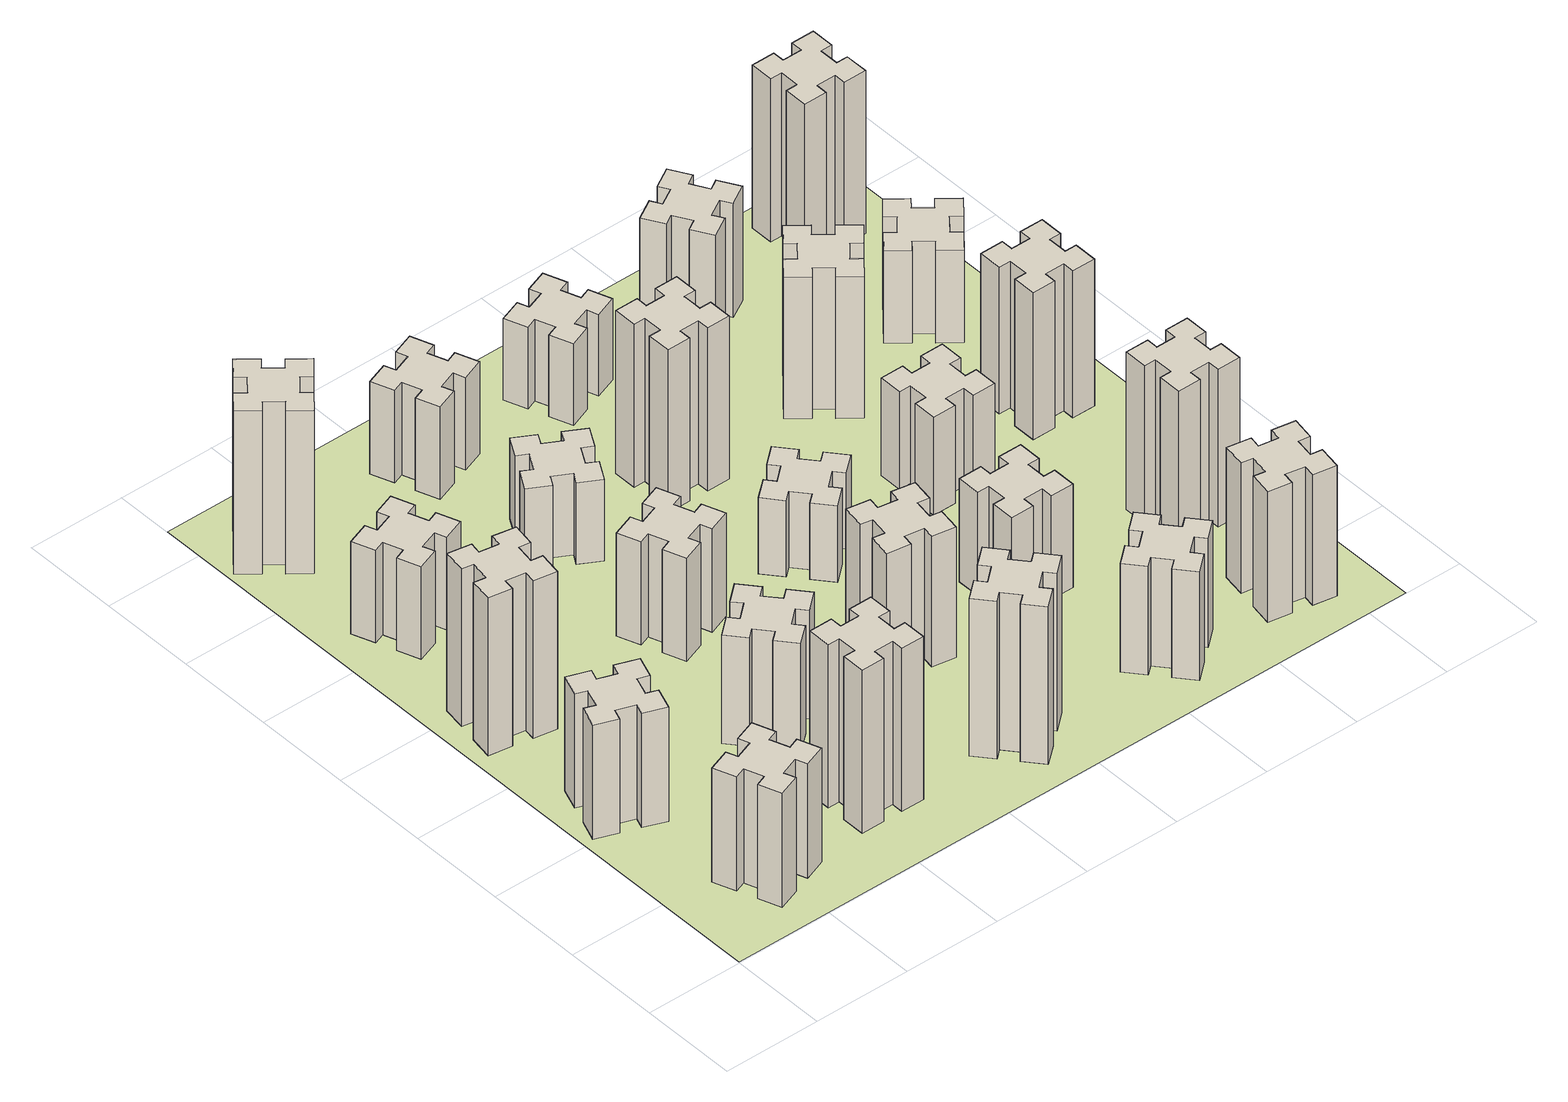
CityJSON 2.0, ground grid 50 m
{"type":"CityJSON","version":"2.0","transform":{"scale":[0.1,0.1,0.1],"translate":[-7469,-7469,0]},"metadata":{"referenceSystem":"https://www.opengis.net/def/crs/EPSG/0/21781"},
"CityObjects":{
"building1":{"type":"Building","attributes":{"class":"1000","function":"1000","usage":"1000","yearOfConstruction":2016,"roofType":"1000","measuredHeight":63,"storeysAboveGround":30,"storeysBelowGround":0},"geometry":[{"type":"Solid","lod":"1","boundaries":[[[[0,1,2,3,4,5,6,7,8,9,10,11,12,13,14,15,16,17,18,19]],[[17,16,20,21]],[[16,15,22,20]],[[15,14,23,22]],[[14,13,24,23]],[[13,12,25,24]],[[12,11,26,25]],[[11,10,27,26]],[[10,9,28,27]],[[9,8,29,28]],[[8,7,30,29]],[[7,6,31,30]],[[6,5,32,31]],[[5,4,33,32]],[[4,3,34,33]],[[3,2,35,34]],[[2,1,36,35]],[[1,0,37,36]],[[0,19,38,37]],[[19,18,39,38]],[[18,17,21,39]],[[24,25,26,27,28,29,30,31,32,33,34,35,36,37,38,39,21,20,22,23]]]]}]},
"building2":{"type":"Building","attributes":{"class":"1000","function":"1000","usage":"1000","yearOfConstruction":2016,"roofType":"1000","measuredHeight":63,"storeysAboveGround":30,"storeysBelowGround":0},"geometry":[{"type":"Solid","lod":"1","boundaries":[[[[40,41,42,43,44,45,46,47,48,49,50,51,52,53,54,55,56,57,58,59]],[[57,56,60,61]],[[56,55,62,60]],[[55,54,63,62]],[[54,53,64,63]],[[53,52,65,64]],[[52,51,66,65]],[[51,50,67,66]],[[50,49,68,67]],[[49,48,69,68]],[[48,47,70,69]],[[47,46,71,70]],[[46,45,72,71]],[[45,44,73,72]],[[44,43,74,73]],[[43,42,75,74]],[[42,41,76,75]],[[41,40,77,76]],[[40,59,78,77]],[[59,58,79,78]],[[58,57,61,79]],[[64,65,66,67,68,69,70,71,72,73,74,75,76,77,78,79,61,60,62,63]]]]}]},
"building3":{"type":"Building","attributes":{"class":"1000","function":"1000","usage":"1000","yearOfConstruction":2016,"roofType":"1000","measuredHeight":87,"storeysAboveGround":30,"storeysBelowGround":0},"geometry":[{"type":"Solid","lod":"1","boundaries":[[[[80,81,82,83,84,85,86,87,88,89,90,91,92,93,94,95,96,97,98,99]],[[97,96,100,101]],[[96,95,102,100]],[[95,94,103,102]],[[94,93,104,103]],[[93,92,105,104]],[[92,91,106,105]],[[91,90,107,106]],[[90,89,108,107]],[[89,88,109,108]],[[88,87,110,109]],[[87,86,111,110]],[[86,85,112,111]],[[85,84,113,112]],[[84,83,114,113]],[[83,82,115,114]],[[82,81,116,115]],[[81,80,117,116]],[[80,99,118,117]],[[99,98,119,118]],[[98,97,101,119]],[[104,105,106,107,108,109,110,111,112,113,114,115,116,117,118,119,101,100,102,103]]]]}]},
"building4":{"type":"Building","attributes":{"class":"1000","function":"1000","usage":"1000","yearOfConstruction":2016,"roofType":"1000","measuredHeight":51,"storeysAboveGround":30,"storeysBelowGround":0},"geometry":[{"type":"Solid","lod":"1","boundaries":[[[[120,121,122,123,124,125,126,127,128,129,130,131,132,133,134,135,136,137,138,139]],[[137,136,140,141]],[[136,135,142,140]],[[135,134,143,142]],[[134,133,144,143]],[[133,132,145,144]],[[132,131,146,145]],[[131,130,147,146]],[[130,129,148,147]],[[129,128,149,148]],[[128,127,150,149]],[[127,126,151,150]],[[126,125,152,151]],[[125,124,153,152]],[[124,123,154,153]],[[123,122,155,154]],[[122,121,156,155]],[[121,120,157,156]],[[120,139,158,157]],[[139,138,159,158]],[[138,137,141,159]],[[144,145,146,147,148,149,150,151,152,153,154,155,156,157,158,159,141,140,142,143]]]]}]},
"building5":{"type":"Building","attributes":{"class":"1000","function":"1000","usage":"1000","yearOfConstruction":2016,"roofType":"1000","measuredHeight":90,"storeysAboveGround":30,"storeysBelowGround":0},"geometry":[{"type":"Solid","lod":"1","boundaries":[[[[160,161,162,163,164,165,166,167,168,169,170,171,172,173,174,175,176,177,178,179]],[[177,176,180,181]],[[176,175,182,180]],[[175,174,183,182]],[[174,173,184,183]],[[173,172,185,184]],[[172,171,186,185]],[[171,170,187,186]],[[170,169,188,187]],[[169,168,189,188]],[[168,167,190,189]],[[167,166,191,190]],[[166,165,192,191]],[[165,164,193,192]],[[164,163,194,193]],[[163,162,195,194]],[[162,161,196,195]],[[161,160,197,196]],[[160,179,198,197]],[[179,178,199,198]],[[178,177,181,199]],[[184,185,186,187,188,189,190,191,192,193,194,195,196,197,198,199,181,180,182,183]]]]}]},
"building6":{"type":"Building","attributes":{"class":"1000","function":"1000","usage":"1000","yearOfConstruction":2016,"roofType":"1000","measuredHeight":90,"storeysAboveGround":30,"storeysBelowGround":0},"geometry":[{"type":"Solid","lod":"1","boundaries":[[[[200,201,202,203,204,205,206,207,208,209,210,211,212,213,214,215,216,217,218,219]],[[217,216,220,221]],[[216,215,222,220]],[[215,214,223,222]],[[214,213,224,223]],[[213,212,225,224]],[[212,211,226,225]],[[211,210,227,226]],[[210,209,228,227]],[[209,208,229,228]],[[208,207,230,229]],[[207,206,231,230]],[[206,205,232,231]],[[205,204,233,232]],[[204,203,234,233]],[[203,202,235,234]],[[202,201,236,235]],[[201,200,237,236]],[[200,219,238,237]],[[219,218,239,238]],[[218,217,221,239]],[[224,225,226,227,228,229,230,231,232,233,234,235,236,237,238,239,221,220,222,223]]]]}]},
"building7":{"type":"Building","attributes":{"class":"1000","function":"1000","usage":"1000","yearOfConstruction":2016,"roofType":"1000","measuredHeight":60,"storeysAboveGround":30,"storeysBelowGround":0},"geometry":[{"type":"Solid","lod":"1","boundaries":[[[[240,241,242,243,244,245,246,247,248,249,250,251,252,253,254,255,256,257,258,259]],[[257,256,260,261]],[[256,255,262,260]],[[255,254,263,262]],[[254,253,264,263]],[[253,252,265,264]],[[252,251,266,265]],[[251,250,267,266]],[[250,249,268,267]],[[249,248,269,268]],[[248,247,270,269]],[[247,246,271,270]],[[246,245,272,271]],[[245,244,273,272]],[[244,243,274,273]],[[243,242,275,274]],[[242,241,276,275]],[[241,240,277,276]],[[240,259,278,277]],[[259,258,279,278]],[[258,257,261,279]],[[264,265,266,267,268,269,270,271,272,273,274,275,276,277,278,279,261,260,262,263]]]]}]},
"building8":{"type":"Building","attributes":{"class":"1000","function":"1000","usage":"1000","yearOfConstruction":2016,"roofType":"1000","measuredHeight":57,"storeysAboveGround":30,"storeysBelowGround":0},"geometry":[{"type":"Solid","lod":"1","boundaries":[[[[280,281,282,283,284,285,286,287,288,289,290,291,292,293,294,295,296,297,298,299]],[[297,296,300,301]],[[296,295,302,300]],[[295,294,303,302]],[[294,293,304,303]],[[293,292,305,304]],[[292,291,306,305]],[[291,290,307,306]],[[290,289,308,307]],[[289,288,309,308]],[[288,287,310,309]],[[287,286,311,310]],[[286,285,312,311]],[[285,284,313,312]],[[284,283,314,313]],[[283,282,315,314]],[[282,281,316,315]],[[281,280,317,316]],[[280,299,318,317]],[[299,298,319,318]],[[298,297,301,319]],[[304,305,306,307,308,309,310,311,312,313,314,315,316,317,318,319,301,300,302,303]]]]}]},
"building9":{"type":"Building","attributes":{"class":"1000","function":"1000","usage":"1000","yearOfConstruction":2016,"roofType":"1000","measuredHeight":87,"storeysAboveGround":30,"storeysBelowGround":0},"geometry":[{"type":"Solid","lod":"1","boundaries":[[[[320,321,322,323,324,325,326,327,328,329,330,331,332,333,334,335,336,337,338,339]],[[337,336,340,341]],[[336,335,342,340]],[[335,334,343,342]],[[334,333,344,343]],[[333,332,345,344]],[[332,331,346,345]],[[331,330,347,346]],[[330,329,348,347]],[[329,328,349,348]],[[328,327,350,349]],[[327,326,351,350]],[[326,325,352,351]],[[325,324,353,352]],[[324,323,354,353]],[[323,322,355,354]],[[322,321,356,355]],[[321,320,357,356]],[[320,339,358,357]],[[339,338,359,358]],[[338,337,341,359]],[[344,345,346,347,348,349,350,351,352,353,354,355,356,357,358,359,341,340,342,343]]]]}]},
"building10":{"type":"Building","attributes":{"class":"1000","function":"1000","usage":"1000","yearOfConstruction":2016,"roofType":"1000","measuredHeight":45,"storeysAboveGround":30,"storeysBelowGround":0},"geometry":[{"type":"Solid","lod":"1","boundaries":[[[[360,361,362,363,364,365,366,367,368,369,370,371,372,373,374,375,376,377,378,379]],[[377,376,380,381]],[[376,375,382,380]],[[375,374,383,382]],[[374,373,384,383]],[[373,372,385,384]],[[372,371,386,385]],[[371,370,387,386]],[[370,369,388,387]],[[369,368,389,388]],[[368,367,390,389]],[[367,366,391,390]],[[366,365,392,391]],[[365,364,393,392]],[[364,363,394,393]],[[363,362,395,394]],[[362,361,396,395]],[[361,360,397,396]],[[360,379,398,397]],[[379,378,399,398]],[[378,377,381,399]],[[384,385,386,387,388,389,390,391,392,393,394,395,396,397,398,399,381,380,382,383]]]]}]},
"building11":{"type":"Building","attributes":{"class":"1000","function":"1000","usage":"1000","yearOfConstruction":2016,"roofType":"1000","measuredHeight":51,"storeysAboveGround":30,"storeysBelowGround":0},"geometry":[{"type":"Solid","lod":"1","boundaries":[[[[400,401,402,403,404,405,406,407,408,409,410,411,412,413,414,415,416,417,418,419]],[[417,416,420,421]],[[416,415,422,420]],[[415,414,423,422]],[[414,413,424,423]],[[413,412,425,424]],[[412,411,426,425]],[[411,410,427,426]],[[410,409,428,427]],[[409,408,429,428]],[[408,407,430,429]],[[407,406,431,430]],[[406,405,432,431]],[[405,404,433,432]],[[404,403,434,433]],[[403,402,435,434]],[[402,401,436,435]],[[401,400,437,436]],[[400,419,438,437]],[[419,418,439,438]],[[418,417,421,439]],[[424,425,426,427,428,429,430,431,432,433,434,435,436,437,438,439,421,420,422,423]]]]}]},
"building12":{"type":"Building","attributes":{"class":"1000","function":"1000","usage":"1000","yearOfConstruction":2016,"roofType":"1000","measuredHeight":72,"storeysAboveGround":30,"storeysBelowGround":0},"geometry":[{"type":"Solid","lod":"1","boundaries":[[[[440,441,442,443,444,445,446,447,448,449,450,451,452,453,454,455,456,457,458,459]],[[457,456,460,461]],[[456,455,462,460]],[[455,454,463,462]],[[454,453,464,463]],[[453,452,465,464]],[[452,451,466,465]],[[451,450,467,466]],[[450,449,468,467]],[[449,448,469,468]],[[448,447,470,469]],[[447,446,471,470]],[[446,445,472,471]],[[445,444,473,472]],[[444,443,474,473]],[[443,442,475,474]],[[442,441,476,475]],[[441,440,477,476]],[[440,459,478,477]],[[459,458,479,478]],[[458,457,461,479]],[[464,465,466,467,468,469,470,471,472,473,474,475,476,477,478,479,461,460,462,463]]]]}]},
"building13":{"type":"Building","attributes":{"class":"1000","function":"1000","usage":"1000","yearOfConstruction":2016,"roofType":"1000","measuredHeight":42,"storeysAboveGround":30,"storeysBelowGround":0},"geometry":[{"type":"Solid","lod":"1","boundaries":[[[[480,481,482,483,484,485,486,487,488,489,490,491,492,493,494,495,496,497,498,499]],[[497,496,500,501]],[[496,495,502,500]],[[495,494,503,502]],[[494,493,504,503]],[[493,492,505,504]],[[492,491,506,505]],[[491,490,507,506]],[[490,489,508,507]],[[489,488,509,508]],[[488,487,510,509]],[[487,486,511,510]],[[486,485,512,511]],[[485,484,513,512]],[[484,483,514,513]],[[483,482,515,514]],[[482,481,516,515]],[[481,480,517,516]],[[480,499,518,517]],[[499,498,519,518]],[[498,497,501,519]],[[504,505,506,507,508,509,510,511,512,513,514,515,516,517,518,519,501,500,502,503]]]]}]},
"building14":{"type":"Building","attributes":{"class":"1000","function":"1000","usage":"1000","yearOfConstruction":2016,"roofType":"1000","measuredHeight":90,"storeysAboveGround":30,"storeysBelowGround":0},"geometry":[{"type":"Solid","lod":"1","boundaries":[[[[520,521,522,523,524,525,526,527,528,529,530,531,532,533,534,535,536,537,538,539]],[[537,536,540,541]],[[536,535,542,540]],[[535,534,543,542]],[[534,533,544,543]],[[533,532,545,544]],[[532,531,546,545]],[[531,530,547,546]],[[530,529,548,547]],[[529,528,549,548]],[[528,527,550,549]],[[527,526,551,550]],[[526,525,552,551]],[[525,524,553,552]],[[524,523,554,553]],[[523,522,555,554]],[[522,521,556,555]],[[521,520,557,556]],[[520,539,558,557]],[[539,538,559,558]],[[538,537,541,559]],[[544,545,546,547,548,549,550,551,552,553,554,555,556,557,558,559,541,540,542,543]]]]}]},
"building15":{"type":"Building","attributes":{"class":"1000","function":"1000","usage":"1000","yearOfConstruction":2016,"roofType":"1000","measuredHeight":60,"storeysAboveGround":30,"storeysBelowGround":0},"geometry":[{"type":"Solid","lod":"1","boundaries":[[[[560,561,562,563,564,565,566,567,568,569,570,571,572,573,574,575,576,577,578,579]],[[577,576,580,581]],[[576,575,582,580]],[[575,574,583,582]],[[574,573,584,583]],[[573,572,585,584]],[[572,571,586,585]],[[571,570,587,586]],[[570,569,588,587]],[[569,568,589,588]],[[568,567,590,589]],[[567,566,591,590]],[[566,565,592,591]],[[565,564,593,592]],[[564,563,594,593]],[[563,562,595,594]],[[562,561,596,595]],[[561,560,597,596]],[[560,579,598,597]],[[579,578,599,598]],[[578,577,581,599]],[[584,585,586,587,588,589,590,591,592,593,594,595,596,597,598,599,581,580,582,583]]]]}]},
"building16":{"type":"Building","attributes":{"class":"1000","function":"1000","usage":"1000","yearOfConstruction":2016,"roofType":"1000","measuredHeight":57,"storeysAboveGround":30,"storeysBelowGround":0},"geometry":[{"type":"Solid","lod":"1","boundaries":[[[[600,601,602,603,604,605,606,607,608,609,610,611,612,613,614,615,616,617,618,619]],[[617,616,620,621]],[[616,615,622,620]],[[615,614,623,622]],[[614,613,624,623]],[[613,612,625,624]],[[612,611,626,625]],[[611,610,627,626]],[[610,609,628,627]],[[609,608,629,628]],[[608,607,630,629]],[[607,606,631,630]],[[606,605,632,631]],[[605,604,633,632]],[[604,603,634,633]],[[603,602,635,634]],[[602,601,636,635]],[[601,600,637,636]],[[600,619,638,637]],[[619,618,639,638]],[[618,617,621,639]],[[624,625,626,627,628,629,630,631,632,633,634,635,636,637,638,639,621,620,622,623]]]]}]},
"building17":{"type":"Building","attributes":{"class":"1000","function":"1000","usage":"1000","yearOfConstruction":2016,"roofType":"1000","measuredHeight":45,"storeysAboveGround":30,"storeysBelowGround":0},"geometry":[{"type":"Solid","lod":"1","boundaries":[[[[640,641,642,643,644,645,646,647,648,649,650,651,652,653,654,655,656,657,658,659]],[[657,656,660,661]],[[656,655,662,660]],[[655,654,663,662]],[[654,653,664,663]],[[653,652,665,664]],[[652,651,666,665]],[[651,650,667,666]],[[650,649,668,667]],[[649,648,669,668]],[[648,647,670,669]],[[647,646,671,670]],[[646,645,672,671]],[[645,644,673,672]],[[644,643,674,673]],[[643,642,675,674]],[[642,641,676,675]],[[641,640,677,676]],[[640,659,678,677]],[[659,658,679,678]],[[658,657,661,679]],[[664,665,666,667,668,669,670,671,672,673,674,675,676,677,678,679,661,660,662,663]]]]}]},
"building18":{"type":"Building","attributes":{"class":"1000","function":"1000","usage":"1000","yearOfConstruction":2016,"roofType":"1000","measuredHeight":54,"storeysAboveGround":30,"storeysBelowGround":0},"geometry":[{"type":"Solid","lod":"1","boundaries":[[[[680,681,682,683,684,685,686,687,688,689,690,691,692,693,694,695,696,697,698,699]],[[697,696,700,701]],[[696,695,702,700]],[[695,694,703,702]],[[694,693,704,703]],[[693,692,705,704]],[[692,691,706,705]],[[691,690,707,706]],[[690,689,708,707]],[[689,688,709,708]],[[688,687,710,709]],[[687,686,711,710]],[[686,685,712,711]],[[685,684,713,712]],[[684,683,714,713]],[[683,682,715,714]],[[682,681,716,715]],[[681,680,717,716]],[[680,699,718,717]],[[699,698,719,718]],[[698,697,701,719]],[[704,705,706,707,708,709,710,711,712,713,714,715,716,717,718,719,701,700,702,703]]]]}]},
"building19":{"type":"Building","attributes":{"class":"1000","function":"1000","usage":"1000","yearOfConstruction":2016,"roofType":"1000","measuredHeight":72,"storeysAboveGround":30,"storeysBelowGround":0},"geometry":[{"type":"Solid","lod":"1","boundaries":[[[[720,721,722,723,724,725,726,727,728,729,730,731,732,733,734,735,736,737,738,739]],[[737,736,740,741]],[[736,735,742,740]],[[735,734,743,742]],[[734,733,744,743]],[[733,732,745,744]],[[732,731,746,745]],[[731,730,747,746]],[[730,729,748,747]],[[729,728,749,748]],[[728,727,750,749]],[[727,726,751,750]],[[726,725,752,751]],[[725,724,753,752]],[[724,723,754,753]],[[723,722,755,754]],[[722,721,756,755]],[[721,720,757,756]],[[720,739,758,757]],[[739,738,759,758]],[[738,737,741,759]],[[744,745,746,747,748,749,750,751,752,753,754,755,756,757,758,759,741,740,742,743]]]]}]},
"building20":{"type":"Building","attributes":{"class":"1000","function":"1000","usage":"1000","yearOfConstruction":2016,"roofType":"1000","measuredHeight":78,"storeysAboveGround":30,"storeysBelowGround":0},"geometry":[{"type":"Solid","lod":"1","boundaries":[[[[760,761,762,763,764,765,766,767,768,769,770,771,772,773,774,775,776,777,778,779]],[[777,776,780,781]],[[776,775,782,780]],[[775,774,783,782]],[[774,773,784,783]],[[773,772,785,784]],[[772,771,786,785]],[[771,770,787,786]],[[770,769,788,787]],[[769,768,789,788]],[[768,767,790,789]],[[767,766,791,790]],[[766,765,792,791]],[[765,764,793,792]],[[764,763,794,793]],[[763,762,795,794]],[[762,761,796,795]],[[761,760,797,796]],[[760,779,798,797]],[[779,778,799,798]],[[778,777,781,799]],[[784,785,786,787,788,789,790,791,792,793,794,795,796,797,798,799,781,780,782,783]]]]}]},
"building21":{"type":"Building","attributes":{"class":"1000","function":"1000","usage":"1000","yearOfConstruction":2016,"roofType":"1000","measuredHeight":63,"storeysAboveGround":30,"storeysBelowGround":0},"geometry":[{"type":"Solid","lod":"1","boundaries":[[[[800,801,802,803,804,805,806,807,808,809,810,811,812,813,814,815,816,817,818,819]],[[817,816,820,821]],[[816,815,822,820]],[[815,814,823,822]],[[814,813,824,823]],[[813,812,825,824]],[[812,811,826,825]],[[811,810,827,826]],[[810,809,828,827]],[[809,808,829,828]],[[808,807,830,829]],[[807,806,831,830]],[[806,805,832,831]],[[805,804,833,832]],[[804,803,834,833]],[[803,802,835,834]],[[802,801,836,835]],[[801,800,837,836]],[[800,819,838,837]],[[819,818,839,838]],[[818,817,821,839]],[[824,825,826,827,828,829,830,831,832,833,834,835,836,837,838,839,821,820,822,823]]]]}]},
"building22":{"type":"Building","attributes":{"class":"1000","function":"1000","usage":"1000","yearOfConstruction":2016,"roofType":"1000","measuredHeight":87,"storeysAboveGround":30,"storeysBelowGround":0},"geometry":[{"type":"Solid","lod":"1","boundaries":[[[[840,841,842,843,844,845,846,847,848,849,850,851,852,853,854,855,856,857,858,859]],[[857,856,860,861]],[[856,855,862,860]],[[855,854,863,862]],[[854,853,864,863]],[[853,852,865,864]],[[852,851,866,865]],[[851,850,867,866]],[[850,849,868,867]],[[849,848,869,868]],[[848,847,870,869]],[[847,846,871,870]],[[846,845,872,871]],[[845,844,873,872]],[[844,843,874,873]],[[843,842,875,874]],[[842,841,876,875]],[[841,840,877,876]],[[840,859,878,877]],[[859,858,879,878]],[[858,857,861,879]],[[864,865,866,867,868,869,870,871,872,873,874,875,876,877,878,879,861,860,862,863]]]]}]},
"building23":{"type":"Building","attributes":{"class":"1000","function":"1000","usage":"1000","yearOfConstruction":2016,"roofType":"1000","measuredHeight":81,"storeysAboveGround":30,"storeysBelowGround":0},"geometry":[{"type":"Solid","lod":"1","boundaries":[[[[880,881,882,883,884,885,886,887,888,889,890,891,892,893,894,895,896,897,898,899]],[[897,896,900,901]],[[896,895,902,900]],[[895,894,903,902]],[[894,893,904,903]],[[893,892,905,904]],[[892,891,906,905]],[[891,890,907,906]],[[890,889,908,907]],[[889,888,909,908]],[[888,887,910,909]],[[887,886,911,910]],[[886,885,912,911]],[[885,884,913,912]],[[884,883,914,913]],[[883,882,915,914]],[[882,881,916,915]],[[881,880,917,916]],[[880,899,918,917]],[[899,898,919,918]],[[898,897,901,919]],[[904,905,906,907,908,909,910,911,912,913,914,915,916,917,918,919,901,900,902,903]]]]}]},
"building24":{"type":"Building","attributes":{"class":"1000","function":"1000","usage":"1000","yearOfConstruction":2016,"roofType":"1000","measuredHeight":51,"storeysAboveGround":30,"storeysBelowGround":0},"geometry":[{"type":"Solid","lod":"1","boundaries":[[[[920,921,922,923,924,925,926,927,928,929,930,931,932,933,934,935,936,937,938,939]],[[937,936,940,941]],[[936,935,942,940]],[[935,934,943,942]],[[934,933,944,943]],[[933,932,945,944]],[[932,931,946,945]],[[931,930,947,946]],[[930,929,948,947]],[[929,928,949,948]],[[928,927,950,949]],[[927,926,951,950]],[[926,925,952,951]],[[925,924,953,952]],[[924,923,954,953]],[[923,922,955,954]],[[922,921,956,955]],[[921,920,957,956]],[[920,939,958,957]],[[939,938,959,958]],[[938,937,941,959]],[[944,945,946,947,948,949,950,951,952,953,954,955,956,957,958,959,941,940,942,943]]]]}]},
"building25":{"type":"Building","attributes":{"class":"1000","function":"1000","usage":"1000","yearOfConstruction":2016,"roofType":"1000","measuredHeight":90,"storeysAboveGround":30,"storeysBelowGround":0},"geometry":[{"type":"Solid","lod":"1","boundaries":[[[[960,961,962,963,964,965,966,967,968,969,970,971,972,973,974,975,976,977,978,979]],[[977,976,980,981]],[[976,975,982,980]],[[975,974,983,982]],[[974,973,984,983]],[[973,972,985,984]],[[972,971,986,985]],[[971,970,987,986]],[[970,969,988,987]],[[969,968,989,988]],[[968,967,990,989]],[[967,966,991,990]],[[966,965,992,991]],[[965,964,993,992]],[[964,963,994,993]],[[963,962,995,994]],[[962,961,996,995]],[[961,960,997,996]],[[960,979,998,997]],[[979,978,999,998]],[[978,977,981,999]],[[984,985,986,987,988,989,990,991,992,993,994,995,996,997,998,999,981,980,982,983]]]]}]},
"landuse1":{"type":"LandUse","attributes":{"name":"plot1","function":"1010"},"geometry":[{"type":"MultiSurface","lod":"1","boundaries":[[[1000,1001,1002,1003]]]}]}
},
"vertices":[
[355,385,0],[389,291,0],[333,270,0],[374,157,0],[487,199,0],[466,255,0],[560,289,0],[580,233,0],[693,274,0],[652,387,0],[596,366,0],[562,460,0],[618,480,0],[577,593,0],[464,552,0],[485,496,0],[391,462,0],[370,518,0],[257,477,0],[299,364,0],[391,462,630],[370,518,630],[485,496,630],[464,552,630],[577,593,630],[618,480,630],[562,460,630],[596,366,630],[652,387,630],[693,274,630],[580,233,630],[560,289,630],[466,255,630],[487,199,630],[374,157,630],[333,270,630],[389,291,630],[355,385,630],[299,364,630],[257,477,630],
[189,1200,0],[155,1106,0],[99,1127,0],[57,1014,0],[170,973,0],[191,1029,0],[285,995,0],[264,939,0],[377,897,0],[418,1010,0],[362,1031,0],[396,1125,0],[452,1104,0],[493,1217,0],[380,1258,0],[360,1202,0],[266,1236,0],[287,1292,0],[174,1333,0],[133,1220,0],[266,1236,630],[287,1292,630],[360,1202,630],[380,1258,630],[493,1217,630],[452,1104,630],[396,1125,630],[362,1031,630],[418,1010,630],[377,897,630],[264,939,630],[285,995,630],[191,1029,630],[170,973,630],[57,1014,630],[99,1127,630],[155,1106,630],[189,1200,630],[133,1220,630],[174,1333,630],
[176,1924,0],[158,1825,0],[99,1836,0],[78,1717,0],[197,1697,0],[207,1756,0],[305,1738,0],[295,1679,0],[413,1658,0],[434,1777,0],[375,1787,0],[392,1885,0],[451,1875,0],[472,1993,0],[354,2014,0],[344,1955,0],[245,1972,0],[256,2031,0],[137,2052,0],[117,1934,0],[245,1972,870],[256,2031,870],[344,1955,870],[354,2014,870],[472,1993,870],[451,1875,870],[392,1885,870],[375,1787,870],[434,1777,870],[413,1658,870],[295,1679,870],[305,1738,870],[207,1756,870],[197,1697,870],[78,1717,870],[99,1836,870],[158,1825,870],[176,1924,870],[117,1934,870],[137,2052,870],
[385,2716,0],[291,2682,0],[270,2738,0],[157,2697,0],[199,2584,0],[255,2605,0],[289,2511,0],[233,2490,0],[274,2377,0],[387,2419,0],[366,2475,0],[460,2509,0],[480,2453,0],[593,2494,0],[552,2607,0],[496,2586,0],[462,2680,0],[518,2700,0],[477,2813,0],[364,2772,0],[462,2680,510],[518,2700,510],[496,2586,510],[552,2607,510],[593,2494,510],[480,2453,510],[460,2509,510],[366,2475,510],[387,2419,510],[274,2377,510],[233,2490,510],[289,2511,510],[255,2605,510],[199,2584,510],[157,2697,510],[270,2738,510],[291,2682,510],[385,2716,510],[364,2772,510],[477,2813,510],
[1165,585,0],[1065,585,0],[1065,645,0],[945,645,0],[945,525,0],[1005,525,0],[1005,425,0],[945,425,0],[945,305,0],[1065,305,0],[1065,365,0],[1165,365,0],[1165,305,0],[1285,305,0],[1285,425,0],[1225,425,0],[1225,525,0],[1285,525,0],[1285,645,0],[1165,645,0],[1225,525,900],[1285,525,900],[1225,425,900],[1285,425,900],[1285,305,900],[1165,305,900],[1165,365,900],[1065,365,900],[1065,305,900],[945,305,900],[945,425,900],[1005,425,900],[1005,525,900],[945,525,900],[945,645,900],[1065,645,900],[1065,585,900],[1165,585,900],[1165,645,900],[1285,645,900],
[384,3387,0],[308,3452,0],[346,3498,0],[254,3575,0],[177,3483,0],[223,3444,0],[159,3368,0],[113,3406,0],[36,3314,0],[128,3237,0],[166,3283,0],[243,3219,0],[204,3173,0],[296,3096,0],[373,3188,0],[327,3226,0],[392,3303,0],[438,3264,0],[515,3356,0],[423,3433,0],[392,3303,900],[438,3264,900],[327,3226,900],[373,3188,900],[296,3096,900],[204,3173,900],[243,3219,900],[166,3283,900],[128,3237,900],[36,3314,900],[113,3406,900],[159,3368,900],[223,3444,900],[177,3483,900],[254,3575,900],[346,3498,900],[308,3452,900],[384,3387,900],[423,3433,900],[515,3356,900],
[1148,999,0],[1224,1063,0],[1263,1017,0],[1355,1094,0],[1278,1186,0],[1232,1148,0],[1167,1224,0],[1213,1263,0],[1136,1355,0],[1044,1278,0],[1083,1232,0],[1006,1167,0],[968,1213,0],[876,1136,0],[953,1044,0],[999,1083,0],[1063,1006,0],[1017,968,0],[1094,876,0],[1186,953,0],[1063,1006,600],[1017,968,600],[999,1083,600],[953,1044,600],[876,1136,600],[968,1213,600],[1006,1167,600],[1083,1232,600],[1044,1278,600],[1136,1355,600],[1213,1263,600],[1167,1224,600],[1232,1148,600],[1278,1186,600],[1355,1094,600],[1263,1017,600],[1224,1063,600],[1148,999,600],[1186,953,600],[1094,876,600],
[1336,1846,0],[1302,1940,0],[1358,1960,0],[1317,2073,0],[1204,2032,0],[1225,1976,0],[1131,1942,0],[1110,1998,0],[997,1957,0],[1039,1844,0],[1095,1865,0],[1129,1771,0],[1073,1750,0],[1114,1637,0],[1227,1679,0],[1206,1735,0],[1300,1769,0],[1320,1713,0],[1433,1754,0],[1392,1867,0],[1300,1769,570],[1320,1713,570],[1206,1735,570],[1227,1679,570],[1114,1637,570],[1073,1750,570],[1129,1771,570],[1095,1865,570],[1039,1844,570],[997,1957,570],[1110,1998,570],[1131,1942,570],[1225,1976,570],[1204,2032,570],[1317,2073,570],[1358,1960,570],[1302,1940,570],[1336,1846,570],[1392,1867,570],[1433,1754,570],
[1823,492,0],[1746,427,0],[1708,473,0],[1616,396,0],[1693,304,0],[1739,343,0],[1803,266,0],[1757,228,0],[1834,136,0],[1926,213,0],[1888,259,0],[1964,323,0],[2003,277,0],[2095,354,0],[2018,446,0],[1972,408,0],[1907,484,0],[1953,523,0],[1876,615,0],[1784,538,0],[1907,484,870],[1953,523,870],[1972,408,870],[2018,446,870],[2095,354,870],[2003,277,870],[1964,323,870],[1888,259,870],[1926,213,870],[1834,136,870],[1757,228,870],[1803,266,870],[1739,343,870],[1693,304,870],[1616,396,870],[1708,473,870],[1746,427,870],[1823,492,870],[1784,538,870],[1876,615,870],
[1117,2525,0],[1204,2475,0],[1174,2423,0],[1278,2363,0],[1338,2467,0],[1286,2497,0],[1336,2584,0],[1388,2554,0],[1448,2658,0],[1344,2718,0],[1314,2666,0],[1227,2716,0],[1257,2768,0],[1153,2828,0],[1093,2724,0],[1145,2694,0],[1095,2607,0],[1043,2637,0],[983,2533,0],[1087,2473,0],[1095,2607,450],[1043,2637,450],[1145,2694,450],[1093,2724,450],[1153,2828,450],[1257,2768,450],[1227,2716,450],[1314,2666,450],[1344,2718,450],[1448,2658,450],[1388,2554,450],[1336,2584,450],[1286,2497,450],[1338,2467,450],[1278,2363,450],[1174,2423,450],[1204,2475,450],[1117,2525,450],[1087,2473,450],[983,2533,450],
[1125,3456,0],[1031,3422,0],[1010,3478,0],[897,3437,0],[939,3324,0],[995,3345,0],[1029,3251,0],[973,3230,0],[1014,3117,0],[1127,3159,0],[1106,3215,0],[1200,3249,0],[1220,3193,0],[1333,3234,0],[1292,3347,0],[1236,3326,0],[1202,3420,0],[1258,3440,0],[1217,3553,0],[1104,3512,0],[1202,3420,510],[1258,3440,510],[1236,3326,510],[1292,3347,510],[1333,3234,510],[1220,3193,510],[1200,3249,510],[1106,3215,510],[1127,3159,510],[1014,3117,510],[973,3230,510],[1029,3251,510],[995,3345,510],[939,3324,510],[897,3437,510],[1010,3478,510],[1031,3422,510],[1125,3456,510],[1104,3512,510],[1217,3553,510],
[1924,1215,0],[1825,1232,0],[1836,1291,0],[1717,1312,0],[1697,1194,0],[1756,1184,0],[1738,1085,0],[1679,1096,0],[1658,977,0],[1777,957,0],[1787,1016,0],[1885,998,0],[1875,939,0],[1993,918,0],[2014,1037,0],[1955,1047,0],[1972,1145,0],[2031,1135,0],[2052,1253,0],[1934,1274,0],[1972,1145,720],[2031,1135,720],[1955,1047,720],[2014,1037,720],[1993,918,720],[1875,939,720],[1885,998,720],[1787,1016,720],[1777,957,720],[1658,977,720],[1679,1096,720],[1738,1085,720],[1756,1184,720],[1697,1194,720],[1717,1312,720],[1836,1291,720],[1825,1232,720],[1924,1215,720],[1934,1274,720],[2052,1253,720],
[1839,1823,0],[1903,1746,0],[1857,1708,0],[1934,1616,0],[2026,1693,0],[1988,1739,0],[2064,1803,0],[2103,1757,0],[2195,1834,0],[2118,1926,0],[2072,1888,0],[2007,1964,0],[2053,2003,0],[1976,2095,0],[1884,2018,0],[1923,1972,0],[1846,1907,0],[1808,1953,0],[1716,1876,0],[1793,1784,0],[1846,1907,420],[1808,1953,420],[1923,1972,420],[1884,2018,420],[1976,2095,420],[2053,2003,420],[2007,1964,420],[2072,1888,420],[2118,1926,420],[2195,1834,420],[2103,1757,420],[2064,1803,420],[1988,1739,420],[2026,1693,420],[1934,1616,420],[1857,1708,420],[1903,1746,420],[1839,1823,420],[1793,1784,420],[1716,1876,420],
[1905,2705,0],[1805,2705,0],[1805,2765,0],[1685,2765,0],[1685,2645,0],[1745,2645,0],[1745,2545,0],[1685,2545,0],[1685,2425,0],[1805,2425,0],[1805,2485,0],[1905,2485,0],[1905,2425,0],[2025,2425,0],[2025,2545,0],[1965,2545,0],[1965,2645,0],[2025,2645,0],[2025,2765,0],[1905,2765,0],[1965,2645,900],[2025,2645,900],[1965,2545,900],[2025,2545,900],[2025,2425,900],[1905,2425,900],[1905,2485,900],[1805,2485,900],[1805,2425,900],[1685,2425,900],[1685,2545,900],[1745,2545,900],[1745,2645,900],[1685,2645,900],[1685,2765,900],[1805,2765,900],[1805,2705,900],[1905,2705,900],[1905,2765,900],[2025,2765,900],
[2728,259,0],[2804,323,0],[2843,277,0],[2935,354,0],[2858,446,0],[2812,408,0],[2747,484,0],[2793,523,0],[2716,615,0],[2624,538,0],[2663,492,0],[2586,427,0],[2548,473,0],[2456,396,0],[2533,304,0],[2579,343,0],[2643,266,0],[2597,228,0],[2674,136,0],[2766,213,0],[2643,266,600],[2597,228,600],[2579,343,600],[2533,304,600],[2456,396,600],[2548,473,600],[2586,427,600],[2663,492,600],[2624,538,600],[2716,615,600],[2793,523,600],[2747,484,600],[2812,408,600],[2858,446,600],[2935,354,600],[2843,277,600],[2804,323,600],[2728,259,600],[2766,213,600],[2674,136,600],
[2385,1165,0],[2385,1065,0],[2325,1065,0],[2325,945,0],[2445,945,0],[2445,1005,0],[2545,1005,0],[2545,945,0],[2665,945,0],[2665,1065,0],[2605,1065,0],[2605,1165,0],[2665,1165,0],[2665,1285,0],[2545,1285,0],[2545,1225,0],[2445,1225,0],[2445,1285,0],[2325,1285,0],[2325,1165,0],[2445,1225,570],[2445,1285,570],[2545,1225,570],[2545,1285,570],[2665,1285,570],[2665,1165,570],[2605,1165,570],[2605,1065,570],[2665,1065,570],[2665,945,570],[2545,945,570],[2545,1005,570],[2445,1005,570],[2445,945,570],[2325,945,570],[2325,1065,570],[2385,1065,570],[2385,1165,570],[2325,1165,570],[2325,1285,570],
[1865,3456,0],[1771,3422,0],[1750,3478,0],[1637,3437,0],[1679,3324,0],[1735,3345,0],[1769,3251,0],[1713,3230,0],[1754,3117,0],[1867,3159,0],[1846,3215,0],[1940,3249,0],[1960,3193,0],[2073,3234,0],[2032,3347,0],[1976,3326,0],[1942,3420,0],[1998,3440,0],[1957,3553,0],[1844,3512,0],[1942,3420,450],[1998,3440,450],[1976,3326,450],[2032,3347,450],[2073,3234,450],[1960,3193,450],[1940,3249,450],[1846,3215,450],[1867,3159,450],[1754,3117,450],[1713,3230,450],[1769,3251,450],[1735,3345,450],[1679,3324,450],[1637,3437,450],[1750,3478,450],[1771,3422,450],[1865,3456,450],[1844,3512,450],[1957,3553,450],
[2805,1805,0],[2805,1905,0],[2865,1905,0],[2865,2025,0],[2745,2025,0],[2745,1965,0],[2645,1965,0],[2645,2025,0],[2525,2025,0],[2525,1905,0],[2585,1905,0],[2585,1805,0],[2525,1805,0],[2525,1685,0],[2645,1685,0],[2645,1745,0],[2745,1745,0],[2745,1685,0],[2865,1685,0],[2865,1805,0],[2745,1745,540],[2745,1685,540],[2645,1745,540],[2645,1685,540],[2525,1685,540],[2525,1805,540],[2585,1805,540],[2585,1905,540],[2525,1905,540],[2525,2025,540],[2645,2025,540],[2645,1965,540],[2745,1965,540],[2745,2025,540],[2865,2025,540],[2865,1905,540],[2805,1905,540],[2805,1805,540],[2865,1805,540],[2865,1685,540],
[3236,444,0],[3218,345,0],[3159,356,0],[3138,237,0],[3257,217,0],[3267,276,0],[3365,258,0],[3355,199,0],[3473,178,0],[3494,297,0],[3435,307,0],[3452,405,0],[3511,395,0],[3532,513,0],[3414,534,0],[3404,475,0],[3305,492,0],[3316,551,0],[3197,572,0],[3177,454,0],[3305,492,720],[3316,551,720],[3404,475,720],[3414,534,720],[3532,513,720],[3511,395,720],[3452,405,720],[3435,307,720],[3494,297,720],[3473,178,720],[3355,199,720],[3365,258,720],[3267,276,720],[3257,217,720],[3138,237,720],[3159,356,720],[3218,345,720],[3236,444,720],[3177,454,720],[3197,572,720],
[2804,2647,0],[2728,2712,0],[2766,2758,0],[2674,2835,0],[2597,2743,0],[2643,2704,0],[2579,2628,0],[2533,2666,0],[2456,2574,0],[2548,2497,0],[2586,2543,0],[2663,2479,0],[2624,2433,0],[2716,2356,0],[2793,2448,0],[2747,2486,0],[2812,2563,0],[2858,2524,0],[2935,2616,0],[2843,2693,0],[2812,2563,780],[2858,2524,780],[2747,2486,780],[2793,2448,780],[2716,2356,780],[2624,2433,780],[2663,2479,780],[2586,2543,780],[2548,2497,780],[2456,2574,780],[2533,2666,780],[2579,2628,780],[2643,2704,780],[2597,2743,780],[2674,2835,780],[2766,2758,780],[2728,2712,780],[2804,2647,780],[2843,2693,780],[2935,2616,780],
[2716,3347,0],[2666,3434,0],[2718,3464,0],[2658,3568,0],[2554,3508,0],[2584,3456,0],[2497,3406,0],[2467,3458,0],[2363,3398,0],[2423,3294,0],[2475,3324,0],[2525,3237,0],[2473,3207,0],[2533,3103,0],[2637,3163,0],[2607,3215,0],[2694,3265,0],[2724,3213,0],[2828,3273,0],[2768,3377,0],[2694,3265,630],[2724,3213,630],[2607,3215,630],[2637,3163,630],[2533,3103,630],[2473,3207,630],[2525,3237,630],[2475,3324,630],[2423,3294,630],[2363,3398,630],[2467,3458,630],[2497,3406,630],[2584,3456,630],[2554,3508,630],[2658,3568,630],[2718,3464,630],[2666,3434,630],[2716,3347,630],[2768,3377,630],[2828,3273,630],
[3285,905,0],[3385,905,0],[3385,845,0],[3505,845,0],[3505,965,0],[3445,965,0],[3445,1065,0],[3505,1065,0],[3505,1185,0],[3385,1185,0],[3385,1125,0],[3285,1125,0],[3285,1185,0],[3165,1185,0],[3165,1065,0],[3225,1065,0],[3225,965,0],[3165,965,0],[3165,845,0],[3285,845,0],[3225,965,870],[3165,965,870],[3225,1065,870],[3165,1065,870],[3165,1185,870],[3285,1185,870],[3285,1125,870],[3385,1125,870],[3385,1185,870],[3505,1185,870],[3505,1065,870],[3445,1065,870],[3445,965,870],[3505,965,870],[3505,845,870],[3385,845,870],[3385,905,870],[3285,905,870],[3285,845,870],[3165,845,870],
[3225,2005,0],[3225,1905,0],[3165,1905,0],[3165,1785,0],[3285,1785,0],[3285,1845,0],[3385,1845,0],[3385,1785,0],[3505,1785,0],[3505,1905,0],[3445,1905,0],[3445,2005,0],[3505,2005,0],[3505,2125,0],[3385,2125,0],[3385,2065,0],[3285,2065,0],[3285,2125,0],[3165,2125,0],[3165,2005,0],[3285,2065,810],[3285,2125,810],[3385,2065,810],[3385,2125,810],[3505,2125,810],[3505,2005,810],[3445,2005,810],[3445,1905,810],[3505,1905,810],[3505,1785,810],[3385,1785,810],[3385,1845,810],[3285,1845,810],[3285,1785,810],[3165,1785,810],[3165,1905,810],[3225,1905,810],[3225,2005,810],[3165,2005,810],[3165,2125,810],
[3444,2747,0],[3368,2812,0],[3406,2858,0],[3314,2935,0],[3237,2843,0],[3283,2804,0],[3219,2728,0],[3173,2766,0],[3096,2674,0],[3188,2597,0],[3226,2643,0],[3303,2579,0],[3264,2533,0],[3356,2456,0],[3433,2548,0],[3387,2586,0],[3452,2663,0],[3498,2624,0],[3575,2716,0],[3483,2793,0],[3452,2663,510],[3498,2624,510],[3387,2586,510],[3433,2548,510],[3356,2456,510],[3264,2533,510],[3303,2579,510],[3226,2643,510],[3188,2597,510],[3096,2674,510],[3173,2766,510],[3219,2728,510],[3283,2804,510],[3237,2843,510],[3314,2935,510],[3406,2858,510],[3368,2812,510],[3444,2747,510],[3483,2793,510],[3575,2716,510],
[3285,3325,0],[3385,3325,0],[3385,3265,0],[3505,3265,0],[3505,3385,0],[3445,3385,0],[3445,3485,0],[3505,3485,0],[3505,3605,0],[3385,3605,0],[3385,3545,0],[3285,3545,0],[3285,3605,0],[3165,3605,0],[3165,3485,0],[3225,3485,0],[3225,3385,0],[3165,3385,0],[3165,3265,0],[3285,3265,0],[3225,3385,900],[3165,3385,900],[3225,3485,900],[3165,3485,900],[3165,3605,900],[3285,3605,900],[3285,3545,900],[3385,3545,900],[3385,3605,900],[3505,3605,900],[3505,3485,900],[3445,3485,900],[3445,3385,900],[3505,3385,900],[3505,3265,900],[3385,3265,900],[3385,3325,900],[3285,3325,900],[3285,3265,900],[3165,3265,900],
[5,3705,0],[3705,3705,0],[3705,5,0],[5,5,0]
]}
